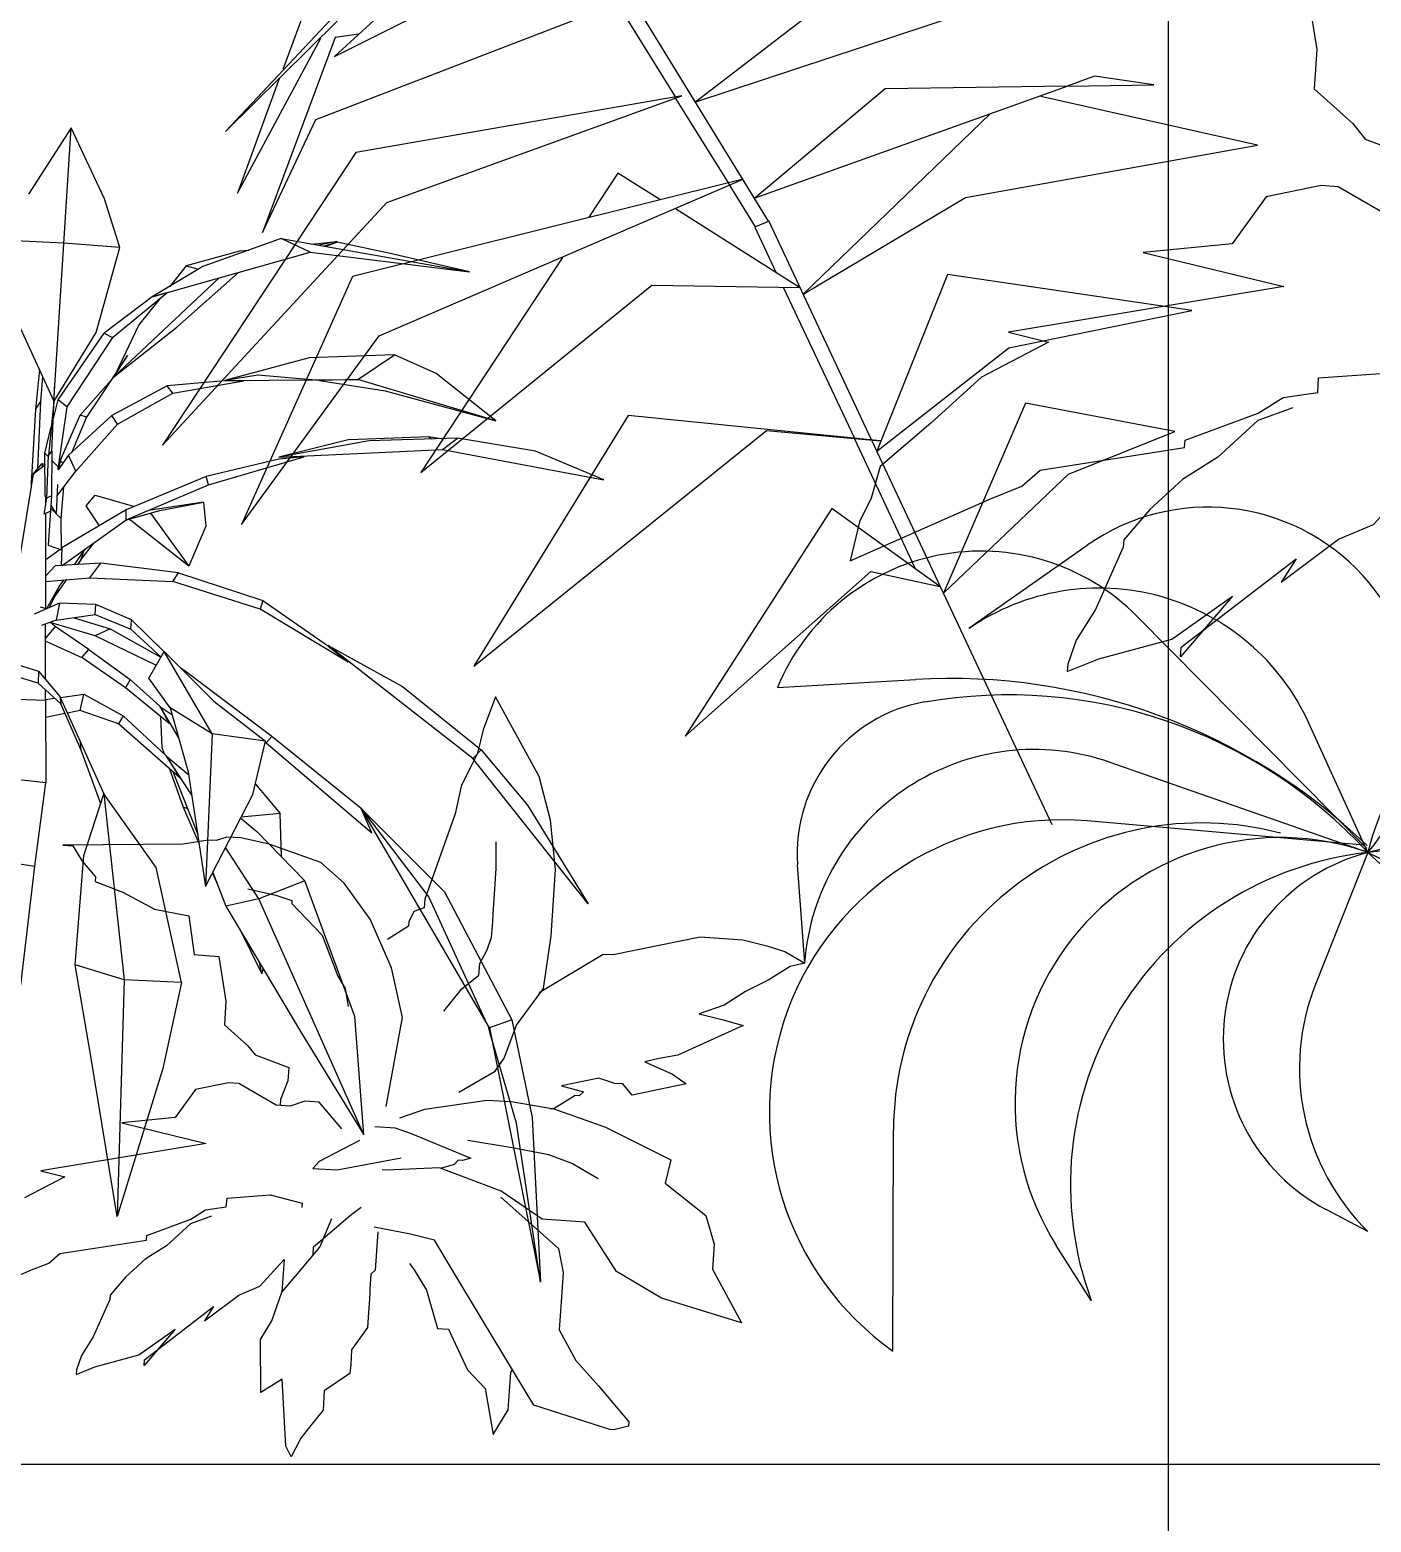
# Model space of a CAD drawing. Header units: millimetres. Extents: x 118878 to 201916, y 10986 to 20993.
# Drawn here: x 184374.3 to 184452, y 13839.6 to 13926 of the extents above; entities that cross this region are included whole.
import ezdxf

# ---------------------------------------------------------------- set-up
doc = ezdxf.new("R2010")
doc.units = ezdxf.units.MM
doc.header["$LTSCALE"] = 100
for name, color, linetype in [('0-DARPUSH', 213, 'Continuous'), ('3', 3, 'Continuous'), ('HA', 1, 'Continuous'), ('TREE', 83, 'Continuous')]:
    doc.layers.add(name, color=color, linetype=linetype)
doc.styles.add('1', font='romans.shx')
doc.dimstyles.new('100', dxfattribs={"dimtxt": 20, "dimasz": 10, "dimexe": 0, "dimexo": 0, "dimgap": 5, "dimtad": 0, "dimdec": 0, "dimzin": 0, "dimdsep": 46, "dimtxsty": '1', "dimblk": 'ARCHTICK', "dimcen": 0, "dimclrd": 8, "dimclre": 8, "dimclrt": 2, "dimadec": 0, "dimazin": 0, "dimtfac": 1, "dimtdec": 0, "dimtofl": 0, "dimtmove": 2, "dimatfit": 3, "dimldrblk": 'ARCHTICK', "dimfxl": 1, "dimtolj": 1, "dimtzin": 0, "dimarcsym": 0})

# ---------------------------------------------------------------- blocks, each defined once
blk = doc.blocks.new('A$C500044CD')
at = {"layer": 'TREE'}
for p, q in [((1.5259, 1.1515), (1.4918, 1.0377)), ((1.8868, 1.1339), (1.772, 1.0334)), ((1.5162, 1.0052), (1.729, 1.1031)), ((1.8262, 0.9561), (1.7244, 1.1007)), ((1.772, 1.0334), (1.9476, 1.104)), ((1.715, 1.0963), (1.7575, 1.0363)), ((1.5287, 1.0814), (1.4557, 0.9934)), ((1.5262, 1.0486), (1.5854, 1.0831)), ((1.4557, 0.9934), (1.5265, 1.0726)), ((1.5512, 1.0745), (1.5262, 1.0486)), ((1.4665, 0.9522), (1.5161, 1.0605)), ((1.5259, 1.0615), (1.4851, 0.9267)), ((1.5414, 1.0646), (1.5259, 1.0615)), ((1.8162, 0.9711), (2.022, 1.0599)), ((2.022, 1.0599), (1.8992, 1.0503)), ((2.04, 1.0678), (2.022, 1.0599)), ((2.022, 1.0599), (2.0805, 1.0644)), ((2.0805, 1.0644), (2.04, 1.0678)), ((1.8992, 1.0503), (1.8162, 0.9711)), ((2.153, 1.0283), (2.0046, 1.0519)), ((1.4899, 1.0318), (1.4665, 0.9522)), ((1.7622, 1.0369), (1.5447, 0.9848)), ((1.5678, 0.9522), (1.7622, 1.0369)), ((1.7575, 1.0363), (1.7582, 1.0349)), ((1.7582, 1.0349), (1.7972, 0.9802)), ((1.9713, 1.0379), (1.8527, 0.9081)), ((1.9582, 0.9803), (2.153, 1.0283)), ((1.4851, 0.9267), (1.5162, 1.0052)), ((1.5447, 0.9848), (1.4267, 0.7788)), ((1.8073, 0.9832), (1.5478, 0.9009)), ((1.5683, 0.862), (1.8073, 0.9832)), ((1.7225, 0.9819), (1.7047, 0.9511)), ((1.7519, 0.9659), (1.7225, 0.9819)), ((1.7972, 0.9802), (1.7986, 0.9783)), ((1.8527, 0.9081), (1.9582, 0.9803)), ((1.7986, 0.9783), (1.8174, 0.9515)), ((1.85, 0.9125), (1.7629, 0.9603)), ((1.4267, 0.7788), (1.5678, 0.9522)), ((1.8174, 0.9515), (1.8262, 0.9561)), ((1.8175, 0.9511), (1.8174, 0.9515)), ((1.8336, 0.9216), (1.8175, 0.9511)), ((1.8261, 0.9564), (1.9048, 0.8129)), ((1.6887, 0.9226), (1.6023, 0.7715)), ((1.9493, 0.9276), (1.9092, 0.8053)), ((2.1157, 0.9138), (1.9493, 0.9276)), ((1.7502, 0.9079), (1.85, 0.9125)), ((1.8934, 0.8134), (1.8393, 0.9115)), ((1.9937, 0.8807), (2.1157, 0.9138)), ((1.5478, 0.9009), (1.4834, 0.7288)), ((1.6023, 0.7715), (1.7502, 0.9079)), ((1.9092, 0.8053), (1.9937, 0.8807)), ((1.4834, 0.7288), (1.5683, 0.862)), ((2.0075, 0.8442), (1.9602, 0.7123)), ((2.1095, 0.8314), (2.0075, 0.8442)), ((2.0394, 0.798), (2.1095, 0.8314)), ((1.7398, 0.8189), (1.6463, 0.643)), ((1.9109, 0.8125), (1.7398, 0.8189)), ((1.6463, 0.643), (1.8338, 0.8146)), ((1.8338, 0.8146), (1.9109, 0.8125)), ((1.94, 0.728), (1.8937, 0.8126)), ((1.9052, 0.8122), (2.0432, 0.5607)), ((1.9602, 0.7123), (2.0394, 0.798)), ((1.8811, 0.7647), (1.792, 0.6047)), ((1.9575, 0.7168), (1.8811, 0.7647)), ((1.9789, 0.6897), (2.0551, 0.7508)), ((1.792, 0.6047), (1.9102, 0.7239)), ((1.9102, 0.7239), (1.9575, 0.7168)), ((2.2568, 0.558), (2.0918, 0.7049)), ((1.8522, 0.6416), (1.9449, 0.6529)), ((2.2578, 0.5555), (2.2124, 0.6403)), ((1.6623, 0.6233), (1.6553, 0.6004)), ((1.6952, 0.5713), (1.6623, 0.6233)), ((1.6553, 0.6004), (1.6525, 0.5844)), ((2.2578, 0.5555), (2.08, 0.6052)), ((1.6525, 0.5844), (1.6428, 0.5615)), ((1.7047, 0.5423), (1.6952, 0.5713)), ((1.6428, 0.5615), (1.6399, 0.5425)), ((2.2546, 0.5602), (2.0669, 0.5648)), ((2.2578, 0.5555), (2.2282, 0.4648)), ((2.2578, 0.5555), (2.3033, 0.5366)), ((1.6399, 0.5425), (1.6231, 0.4836)), ((1.7101, 0.5093), (1.7047, 0.5423)), ((1.6701, 0.5074), (1.6688, 0.5254)), ((1.8823, 0.4567), (1.8733, 0.5228)), ((1.67, 0.4765), (1.6701, 0.5074)), ((1.7099, 0.4643), (1.7101, 0.5093)), ((1.6162, 0.4747), (1.6134, 0.4677)), ((1.6231, 0.4777), (1.6162, 0.4747)), ((1.6231, 0.4836), (1.6231, 0.4777)), ((1.67, 0.4715), (1.67, 0.4765)), ((1.6134, 0.4647), (1.5996, 0.4548)), ((1.6134, 0.4677), (1.6134, 0.4647)), ((1.6134, 0.4647), (1.6134, 0.4647)), ((1.6699, 0.4605), (1.67, 0.4715)), ((1.7526, 0.4542), (1.8106, 0.4699)), ((1.8106, 0.4699), (1.8396, 0.4698)), ((1.8396, 0.4698), (1.8561, 0.4668)), ((1.8561, 0.4668), (1.8685, 0.4637)), ((1.5996, 0.4548), (1.5996, 0.4548)), ((1.6671, 0.4515), (1.6699, 0.4605)), ((1.707, 0.4284), (1.7099, 0.4643)), ((1.8685, 0.4637), (1.8823, 0.4567)), ((1.8823, 0.4567), (1.8726, 0.4537)), ((1.663, 0.4425), (1.6671, 0.4515)), ((1.7043, 0.4254), (1.7458, 0.4542)), ((1.7458, 0.4542), (1.7526, 0.4542)), ((1.7458, 0.4542), (1.7458, 0.4542)), ((1.8726, 0.4537), (1.8588, 0.4438)), ((1.6519, 0.4246), (1.6629, 0.4346)), ((1.6629, 0.4346), (1.663, 0.4425)), ((1.8436, 0.4349), (1.8297, 0.4249)), ((1.8588, 0.4438), (1.8436, 0.4349)), ((1.6408, 0.4087), (1.6519, 0.4246)), ((1.6904, 0.4025), (1.707, 0.4284)), ((1.8297, 0.4249), (1.8132, 0.418)), ((1.8132, 0.418), (1.8297, 0.4149)), ((1.8132, 0.418), (1.8132, 0.418)), ((1.8297, 0.4149), (1.8435, 0.4119)), ((1.8435, 0.4119), (1.8007, 0.3891)), ((1.6834, 0.3796), (1.6904, 0.4025)), ((1.7882, 0.3861), (1.7786, 0.3832)), ((1.8007, 0.3891), (1.7882, 0.3861)), ((1.6779, 0.3706), (1.6834, 0.3796)), ((1.7786, 0.3832), (1.7978, 0.3761)), ((1.7978, 0.3761), (1.8075, 0.3701)), ((1.6544, 0.3547), (1.6779, 0.3706)), ((1.7482, 0.3703), (1.7233, 0.3634)), ((1.7233, 0.3634), (1.7385, 0.3604)), ((1.7233, 0.3634), (1.7233, 0.3634)), ((1.7592, 0.3673), (1.7482, 0.3703)), ((1.7647, 0.3673), (1.7592, 0.3673)), ((1.7716, 0.3602), (1.7647, 0.3673)), ((1.8075, 0.3701), (1.7716, 0.3602)), ((1.733, 0.3574), (1.7191, 0.3475)), ((1.7357, 0.3574), (1.733, 0.3574)), ((1.7385, 0.3604), (1.7357, 0.3574)), ((1.6322, 0.3418), (1.6736, 0.3506)), ((1.6736, 0.3506), (1.6902, 0.3506)), ((1.6902, 0.3506), (1.7191, 0.3475)), ((1.7191, 0.3475), (1.7164, 0.3475)), ((1.7191, 0.3475), (1.7549, 0.3373)), ((1.9584, 0.1985), (1.9494, 0.3477)), ((1.6157, 0.3349), (1.6322, 0.3418)), ((1.7549, 0.3373), (1.8004, 0.3182)), ((1.5991, 0.328), (1.6129, 0.3279)), ((1.6129, 0.3279), (1.6239, 0.3249)), ((1.6239, 0.3249), (1.6652, 0.3107)), ((1.6625, 0.3227), (1.6928, 0.3196)), ((1.6928, 0.3196), (1.7107, 0.3175)), ((1.7107, 0.3175), (1.7176, 0.3165)), ((1.7176, 0.3165), (1.7342, 0.3114)), ((1.8004, 0.3182), (1.7976, 0.3022)), ((1.6542, 0.3058), (1.6459, 0.3028)), ((1.6569, 0.3088), (1.6542, 0.3058)), ((1.6597, 0.3087), (1.6569, 0.3088)), ((1.6652, 0.3107), (1.6597, 0.3087)), ((1.7342, 0.3114), (1.7521, 0.3024)), ((2.274, 0.2996), (2.2449, 0.3126)), ((1.6086, 0.299), (1.6059, 0.299)), ((1.6445, 0.3028), (1.6086, 0.299)), ((1.6872, 0.2897), (1.6445, 0.3028)), ((1.7976, 0.3022), (1.8264, 0.2821)), ((1.7161, 0.2726), (1.6872, 0.2897)), ((1.6872, 0.2857), (1.7284, 0.2535)), ((1.745, 0.2725), (1.7161, 0.2726)), ((1.8264, 0.2821), (1.8333, 0.2631)), ((2.0901, 0.2412), (2.0642, 0.2768)), ((1.7684, 0.2404), (1.745, 0.2725)), ((1.8333, 0.2631), (1.8332, 0.2461)), ((1.6278, 0.2569), (1.603, 0.26)), ((1.6443, 0.2539), (1.6278, 0.2569)), ((1.658, 0.2338), (1.6443, 0.2539)), ((1.7284, 0.2535), (1.7325, 0.2376)), ((1.8332, 0.2461), (1.8551, 0.2111)), ((1.6283, 0.237), (1.6319, 0.233)), ((1.6319, 0.233), (1.6411, 0.2197)), ((1.68, 0.2018), (1.658, 0.2338)), ((1.7325, 0.2376), (1.7324, 0.2176)), ((1.8, 0.2243), (1.7684, 0.2404)), ((1.8551, 0.2111), (1.8, 0.2243)), ((1.6411, 0.2197), (1.6501, 0.1944)), ((1.7324, 0.2176), (1.7323, 0.1986)), ((1.6501, 0.1944), (1.6575, 0.1944)), ((1.6575, 0.1944), (1.672, 0.1678)), ((1.7184, 0.1467), (1.68, 0.2018)), ((1.7323, 0.1986), (1.7447, 0.1786)), ((1.7447, 0.1786), (1.7612, 0.1625)), ((1.672, 0.1678), (1.6848, 0.1558)), ((1.7013, 0.1424), (1.7014, 0.1677)), ((1.7014, 0.1677), (1.7023, 0.1698)), ((1.7612, 0.1625), (1.7831, 0.1395)), ((1.6848, 0.1558), (1.6921, 0.1252)), ((1.6921, 0.1252), (1.7013, 0.1424)), ((1.7707, 0.1335), (1.7184, 0.1467)), ((1.7735, 0.1335), (1.7707, 0.1335)), ((1.7831, 0.1365), (1.7735, 0.1335)), ((1.7831, 0.1395), (1.7831, 0.1365))]:
    blk.add_line(p, q, dxfattribs=at)
at = {"layer": 'TREE', "linetype": 'ByBlock'}
for p, q in [((1.3514, 0.9891), (1.3255, 0.9426)), ((1.3514, 0.8038), (1.3514, 0.9891)), ((1.3771, 0.9426), (1.3514, 0.9891)), ((1.3894, 0.9105), (1.3771, 0.9426)), ((1.498, 0.9234), (1.4463, 0.9013)), ((1.518, 0.9154), (1.498, 0.9234)), ((1.498, 0.9234), (1.6265, 0.9089)), ((1.5189, 0.921), (1.5356, 0.9238)), ((1.5356, 0.9238), (1.5237, 0.9205)), ((1.5267, 0.9201), (1.536, 0.9234)), ((1.536, 0.9234), (1.5285, 0.9199)), ((1.5722, 0.9179), (1.536, 0.9234)), ((1.3514, 0.911), (1.3185, 0.9105)), ((1.3894, 0.9105), (1.3514, 0.911)), ((1.3771, 0.8521), (1.3894, 0.9105)), ((1.4134, 0.8786), (1.518, 0.9154)), ((1.4712, 0.9134), (1.4349, 0.901)), ((1.4712, 0.9134), (1.4767, 0.9142)), ((1.518, 0.9154), (1.6265, 0.9089)), ((1.6265, 0.9089), (1.5722, 0.9179)), ((1.4463, 0.9013), (1.4134, 0.8786)), ((1.4349, 0.901), (1.4248, 0.8863)), ((1.4314, 0.8591), (1.4707, 0.8987)), ((1.4349, 0.901), (1.4435, 0.8992)), ((1.3909, 0.823), (1.4577, 0.8942)), ((1.4134, 0.8786), (1.3824, 0.852)), ((1.3883, 0.8494), (1.4232, 0.8818)), ((1.4232, 0.8818), (1.4134, 0.8786)), ((1.4211, 0.8813), (1.421, 0.8811)), ((1.4184, 0.8772), (1.4055, 0.8591)), ((1.3909, 0.823), (1.4314, 0.8591)), ((1.4055, 0.8591), (1.3918, 0.8251)), ((1.3255, 0.8521), (1.3514, 0.804)), ((1.3518, 0.8044), (1.3771, 0.8521)), ((1.3542, 0.805), (1.3824, 0.852)), ((1.3883, 0.8494), (1.3604, 0.8006)), ((1.3824, 0.852), (1.3883, 0.8494)), ((1.5795, 0.8498), (1.5219, 0.8441)), ((1.5558, 0.8316), (1.5795, 0.8498)), ((1.6083, 0.839), (1.5795, 0.8498)), ((1.3991, 0.838), (1.3742, 0.7945)), ((1.3909, 0.8228), (1.3991, 0.838)), ((1.5219, 0.8441), (1.4659, 0.8251)), ((1.6507, 0.8096), (1.6083, 0.839)), ((1.4659, 0.8251), (1.5558, 0.8316)), ((1.4881, 0.8301), (1.4659, 0.8251)), ((1.5298, 0.8292), (1.4881, 0.8301)), ((1.5558, 0.8316), (1.5298, 0.8292)), ((1.5298, 0.8292), (1.5747, 0.8251)), ((1.6507, 0.8096), (1.5558, 0.8316)), ((1.3404, 0.8247), (1.3395, 0.7976)), ((1.3426, 0.8031), (1.343, 0.8199)), ((1.3699, 0.7956), (1.3909, 0.8228)), ((1.4272, 0.8192), (1.3912, 0.7968)), ((1.4657, 0.825), (1.4272, 0.8192)), ((1.4314, 0.8144), (1.4272, 0.8192)), ((1.4314, 0.8144), (1.4788, 0.8257)), ((1.4788, 0.8257), (1.4657, 0.825)), ((1.4659, 0.8251), (1.4657, 0.825)), ((1.5747, 0.8251), (1.6507, 0.8096)), ((1.3523, 0.7701), (1.3514, 0.8164)), ((1.3953, 0.7911), (1.4314, 0.8144)), ((1.3395, 0.7976), (1.3426, 0.8031)), ((1.3395, 0.7976), (1.3397, 0.7475)), ((1.3435, 0.7579), (1.3426, 0.8031)), ((1.3514, 0.8038), (1.3501, 0.767)), ((1.3514, 0.804), (1.3514, 0.8038)), ((1.3519, 0.7923), (1.3542, 0.805)), ((1.3604, 0.8006), (1.3542, 0.805)), ((1.3604, 0.8006), (1.3571, 0.7598)), ((1.3582, 0.7639), (1.3699, 0.7956)), ((1.3912, 0.7968), (1.3637, 0.7682)), ((1.3742, 0.7945), (1.3655, 0.7699)), ((1.3692, 0.7575), (1.3953, 0.7911)), ((1.3742, 0.7945), (1.3699, 0.7956)), ((1.3953, 0.7911), (1.3912, 0.7968)), ((1.5661, 0.7907), (1.5057, 0.7758)), ((1.5527, 0.7907), (1.5057, 0.7758)), ((1.5057, 0.7758), (1.6158, 0.788)), ((1.5527, 0.7907), (1.6059, 0.7962)), ((1.6256, 0.7962), (1.5661, 0.7907)), ((1.6059, 0.7962), (1.6158, 0.7952)), ((1.608, 0.7945), (1.6059, 0.7962)), ((1.6158, 0.788), (1.6256, 0.7962)), ((1.6158, 0.788), (1.726, 0.7744)), ((1.6788, 0.7907), (1.6256, 0.7962)), ((1.726, 0.7744), (1.6788, 0.7907)), ((1.3475, 0.7685), (1.3508, 0.7864)), ((1.3503, 0.7661), (1.3475, 0.7685)), ((1.3497, 0.7396), (1.3475, 0.7685)), ((1.3501, 0.767), (1.3523, 0.7701)), ((1.3523, 0.7701), (1.354, 0.74)), ((1.3637, 0.7682), (1.3573, 0.7577)), ((1.3692, 0.7575), (1.3637, 0.7682)), ((1.5057, 0.7744), (1.4575, 0.7595)), ((1.4595, 0.7541), (1.5228, 0.7771)), ((1.5228, 0.7771), (1.5057, 0.7744)), ((1.3406, 0.7537), (1.3463, 0.7614)), ((1.3483, 0.7604), (1.3406, 0.7537)), ((1.3433, 0.7573), (1.3435, 0.7579)), ((1.3437, 0.7563), (1.3435, 0.7579)), ((1.3463, 0.7614), (1.3464, 0.7588)), ((1.3463, 0.7614), (1.3483, 0.7609)), ((1.3508, 0.7381), (1.3501, 0.767)), ((1.3571, 0.7598), (1.3527, 0.7638)), ((1.3573, 0.7577), (1.3571, 0.7598)), ((1.3582, 0.7639), (1.3576, 0.7582)), ((1.3576, 0.74), (1.3692, 0.7575)), ((1.3602, 0.7625), (1.3582, 0.7639)), ((1.4575, 0.7595), (1.4048, 0.7337)), ((1.4595, 0.7541), (1.4575, 0.7595)), ((1.3406, 0.7537), (1.3327, 0.674)), ((1.3397, 0.7475), (1.3402, 0.7486)), ((1.3397, 0.7475), (1.3398, 0.7463)), ((1.3575, 0.7479), (1.3578, 0.728)), ((1.4054, 0.7269), (1.4595, 0.7541)), ((1.3508, 0.7379), (1.3497, 0.7396)), ((1.3497, 0.7273), (1.3508, 0.7381)), ((1.3505, 0.7333), (1.3501, 0.7391)), ((1.354, 0.74), (1.3508, 0.7381)), ((1.3508, 0.7381), (1.3508, 0.7379)), ((1.354, 0.74), (1.3538, 0.7065)), ((1.3613, 0.7251), (1.3619, 0.7465)), ((1.3778, 0.7346), (1.3833, 0.7422)), ((1.3833, 0.7422), (1.4103, 0.7363)), ((1.4567, 0.7422), (1.42, 0.7342)), ((1.4276, 0.7346), (1.4567, 0.7422)), ((1.4567, 0.7422), (1.4593, 0.726)), ((1.3538, 0.7295), (1.3497, 0.7273)), ((1.3549, 0.6635), (1.3508, 0.7278)), ((1.3578, 0.728), (1.354, 0.7336)), ((1.3543, 0.7331), (1.354, 0.7313)), ((1.354, 0.7313), (1.3578, 0.7281)), ((1.3578, 0.7281), (1.3578, 0.728)), ((1.3578, 0.728), (1.3613, 0.7251)), ((1.4048, 0.7337), (1.3631, 0.7052)), ((1.3642, 0.6934), (1.4054, 0.7269)), ((1.3876, 0.7218), (1.3778, 0.7346)), ((1.4054, 0.7269), (1.4048, 0.7337)), ((1.4055, 0.7269), (1.4276, 0.7346)), ((1.4094, 0.726), (1.4072, 0.7274)), ((1.42, 0.7342), (1.42, 0.7342)), ((1.4215, 0.7324), (1.4496, 0.6983)), ((1.363, 0.704), (1.3613, 0.7251)), ((1.4496, 0.6983), (1.4094, 0.726)), ((1.4593, 0.726), (1.4496, 0.6983)), ((1.3764, 0.698), (1.3846, 0.7099)), ((1.3527, 0.6967), (1.362, 0.7042)), ((1.3538, 0.7065), (1.363, 0.704)), ((1.3631, 0.7052), (1.363, 0.705)), ((1.3631, 0.7052), (1.3635, 0.6933)), ((1.3723, 0.6943), (1.3778, 0.7036)), ((1.3764, 0.698), (1.3743, 0.6946)), ((1.3778, 0.7036), (1.3764, 0.698)), ((1.3778, 0.7036), (1.3791, 0.7055)), ((1.3593, 0.6929), (1.3534, 0.6857)), ((1.3901, 0.6965), (1.3593, 0.6929)), ((1.3833, 0.6863), (1.3901, 0.6965)), ((1.3833, 0.6863), (1.4395, 0.6873)), ((1.443, 0.6933), (1.3901, 0.6965)), ((1.4395, 0.6873), (1.443, 0.6933)), ((1.4997, 0.6724), (1.4395, 0.6873)), ((1.443, 0.6933), (1.501, 0.6782)), ((1.3536, 0.6819), (1.3833, 0.6863)), ((1.3556, 0.6636), (1.363, 0.6791)), ((1.3677, 0.684), (1.3604, 0.6723)), ((1.3604, 0.6723), (1.363, 0.6791)), ((1.363, 0.6791), (1.3659, 0.6836)), ((1.501, 0.6782), (1.4997, 0.6724)), ((1.501, 0.6782), (1.5467, 0.6507)), ((1.3639, 0.6678), (1.3472, 0.6594)), ((1.3604, 0.6723), (1.3571, 0.6644)), ((1.3639, 0.6678), (1.3624, 0.6562)), ((1.3885, 0.6685), (1.3639, 0.6678)), ((1.4131, 0.6597), (1.3885, 0.6685)), ((1.3885, 0.6616), (1.3885, 0.6685)), ((1.5613, 0.6403), (1.4997, 0.6724)), ((1.3553, 0.6634), (1.3512, 0.6644)), ((1.3624, 0.6562), (1.3527, 0.652)), ((1.3624, 0.6562), (1.3885, 0.6616)), ((1.3745, 0.6586), (1.3991, 0.6527)), ((1.3885, 0.6616), (1.4132, 0.6533)), ((1.4364, 0.6397), (1.4131, 0.6597)), ((1.4132, 0.6533), (1.4131, 0.6597)), ((1.3578, 0.6156), (1.3554, 0.6532)), ((1.3619, 0.6518), (1.356, 0.6437)), ((1.3894, 0.6472), (1.3584, 0.6544)), ((1.3619, 0.6518), (1.3586, 0.6543)), ((1.3857, 0.6378), (1.3619, 0.6518)), ((1.3991, 0.6527), (1.3894, 0.6472)), ((1.432, 0.6299), (1.3894, 0.6472)), ((1.3991, 0.6527), (1.4347, 0.6356)), ((1.4132, 0.6533), (1.4349, 0.6358)), ((1.5467, 0.6507), (1.5613, 0.6403)), ((1.547, 0.6506), (1.5991, 0.6263)), ((1.6496, 0.5806), (1.547, 0.6506)), ((1.3562, 0.6415), (1.3813, 0.632)), ((1.3813, 0.632), (1.3857, 0.6378)), ((1.3857, 0.6378), (1.4149, 0.6192)), ((1.4274, 0.6209), (1.4366, 0.6396)), ((1.4366, 0.6394), (1.4364, 0.6397)), ((1.4725, 0.5861), (1.4366, 0.6396)), ((1.4366, 0.6396), (1.4722, 0.6083)), ((1.4366, 0.6396), (1.4366, 0.6394)), ((1.4121, 0.6134), (1.3813, 0.632)), ((1.4507, 0.6279), (1.4488, 0.6288)), ((1.4507, 0.6279), (1.4503, 0.6275)), ((1.5129, 0.5868), (1.4507, 0.6279)), ((1.5991, 0.6263), (1.6549, 0.5868)), ((1.3349, 0.6254), (1.3527, 0.6209)), ((1.353, 0.6129), (1.3354, 0.617)), ((1.3527, 0.6209), (1.353, 0.6129)), ((1.3527, 0.6209), (1.3681, 0.6048)), ((1.4149, 0.6192), (1.4121, 0.6134)), ((1.4149, 0.6192), (1.436, 0.6025)), ((1.443, 0.6019), (1.4274, 0.6209)), ((1.369, 0.5998), (1.353, 0.6129)), ((1.3586, 0.6017), (1.3582, 0.6087)), ((1.3685, 0.6042), (1.3842, 0.6075)), ((1.3824, 0.5963), (1.3842, 0.6075)), ((1.3842, 0.6075), (1.4118, 0.5944)), ((1.443, 0.5912), (1.4121, 0.6134)), ((1.4722, 0.6083), (1.5089, 0.5835)), ((1.3252, 0.6008), (1.3586, 0.6017)), ((1.3586, 0.6021), (1.3646, 0.6035)), ((1.3586, 0.6017), (1.3624, 0.5459)), ((1.3681, 0.6048), (1.369, 0.5998)), ((1.3681, 0.6048), (1.402, 0.5411)), ((1.3848, 0.5694), (1.369, 0.5998)), ((1.3824, 0.5963), (1.374, 0.594)), ((1.4088, 0.5889), (1.3824, 0.5963)), ((1.436, 0.6025), (1.443, 0.5912)), ((1.436, 0.6024), (1.4446, 0.5974)), ((1.436, 0.6024), (1.4501, 0.5819)), ((1.4369, 0.5956), (1.4391, 0.5749)), ((1.4725, 0.5861), (1.443, 0.6019)), ((1.443, 0.6019), (1.458, 0.5594)), ((1.3723, 0.5936), (1.3595, 0.59)), ((1.4118, 0.5944), (1.4088, 0.5889)), ((1.4525, 0.5551), (1.4088, 0.5889)), ((1.4118, 0.5944), (1.4424, 0.5694)), ((1.5089, 0.5835), (1.4725, 0.5861)), ((1.4725, 0.5861), (1.4745, 0.4828)), ((1.5094, 0.5824), (1.5129, 0.5868)), ((1.5764, 0.5421), (1.5129, 0.5868)), ((1.6549, 0.5868), (1.6496, 0.5806)), ((1.6549, 0.5868), (1.6885, 0.5514)), ((1.5026, 0.547), (1.5089, 0.5835)), ((1.5094, 0.5824), (1.5089, 0.5828)), ((1.5094, 0.5824), (1.5846, 0.5262)), ((1.7337, 0.4874), (1.6496, 0.5806)), ((1.3848, 0.5694), (1.3841, 0.5748)), ((1.4004, 0.5342), (1.3848, 0.5694)), ((1.4391, 0.5749), (1.441, 0.5705)), ((1.4424, 0.5694), (1.4525, 0.5551)), ((1.4426, 0.5692), (1.4586, 0.5575)), ((1.4615, 0.5438), (1.4426, 0.5692)), ((1.4426, 0.5692), (1.4428, 0.569)), ((1.4452, 0.5607), (1.456, 0.5353)), ((1.4476, 0.559), (1.4672, 0.5176)), ((1.458, 0.5594), (1.4745, 0.4828)), ((1.3624, 0.5459), (1.3292, 0.5474)), ((1.3586, 0.4893), (1.3624, 0.5459)), ((1.4745, 0.4828), (1.5026, 0.547)), ((1.5039, 0.554), (1.5219, 0.5353)), ((1.6885, 0.5514), (1.7337, 0.4874)), ((1.3912, 0.4985), (1.402, 0.5409)), ((1.402, 0.5409), (1.402, 0.5411)), ((1.402, 0.5411), (1.4022, 0.5405)), ((1.4404, 0.4936), (1.402, 0.5409)), ((1.402, 0.5409), (1.4237, 0.4164)), ((1.456, 0.5353), (1.4683, 0.5117)), ((1.4589, 0.5346), (1.456, 0.5353)), ((1.5219, 0.5353), (1.4956, 0.531)), ((1.5246, 0.506), (1.5219, 0.5353)), ((1.5846, 0.5262), (1.5764, 0.5421)), ((1.5766, 0.5419), (1.6362, 0.4895)), ((1.6722, 0.3996), (1.5766, 0.5419)), ((1.5766, 0.5419), (1.6258, 0.4851)), ((1.4955, 0.5305), (1.5068, 0.5221)), ((1.5068, 0.5221), (1.5413, 0.4908)), ((1.5111, 0.4767), (1.4865, 0.51)), ((1.3899, 0.4243), (1.3912, 0.4985)), ((1.323, 0.4924), (1.3586, 0.4893)), ((1.3542, 0.4083), (1.3586, 0.4893)), ((1.4624, 0.4169), (1.4404, 0.4936)), ((1.4788, 0.492), (1.4817, 0.4862)), ((1.4789, 0.4925), (1.4892, 0.4704)), ((1.4817, 0.4862), (1.4824, 0.485)), ((1.5413, 0.4908), (1.5111, 0.4767)), ((1.581, 0.4015), (1.5413, 0.4908)), ((1.6258, 0.4851), (1.6702, 0.4025)), ((1.6362, 0.4895), (1.6871, 0.4059)), ((1.5111, 0.4767), (1.4892, 0.4704)), ((1.592, 0.322), (1.5111, 0.4767)), ((1.4892, 0.4704), (1.5456, 0.3878)), ((1.4997, 0.4551), (1.5164, 0.4262)), ((1.4237, 0.4164), (1.3899, 0.4243)), ((1.4044, 0.3633), (1.3899, 0.4243)), ((1.5164, 0.4262), (1.5142, 0.4339)), ((1.5164, 0.4262), (1.5171, 0.4297)), ((1.4624, 0.4169), (1.4237, 0.4164)), ((1.4237, 0.4164), (1.429, 0.2563)), ((1.4624, 0.4169), (1.4536, 0.3582)), ((1.6871, 0.4059), (1.6722, 0.3996)), ((1.6871, 0.4059), (1.705, 0.3408)), ((1.592, 0.322), (1.581, 0.4015)), ((1.6702, 0.4025), (1.6718, 0.3995)), ((1.6718, 0.3995), (1.6722, 0.3996)), ((1.6731, 0.3958), (1.6718, 0.3995)), ((1.6722, 0.3996), (1.7177, 0.2299)), ((1.6946, 0.3364), (1.6731, 0.3958)), ((1.5456, 0.3878), (1.592, 0.322)), ((1.429, 0.2563), (1.4044, 0.3633)), ((1.4536, 0.3582), (1.429, 0.2563)), ((1.7177, 0.2299), (1.6946, 0.3364)), ((1.705, 0.3408), (1.7177, 0.2299))]:
    blk.add_line(p, q, dxfattribs=at)
at = {"layer": 'TREE'}
for points in [[(2.2264, 1.2749), (2.1943, 1.28), (2.1782, 1.2801), (2.1667, 1.2751), (2.1575, 1.2751), (2.1299, 1.2686), (1.9943, 1.2591), (2.0058, 1.2591), (2.0172, 1.2424), (2.0332, 1.2257), (2.0332, 1.2207), (2.0653, 1.2106), (2.102, 1.1938), (2.1411, 1.1887), (2.1501, 1.1453), (2.1777, 1.1452), (2.189, 1.0953), (2.1889, 1.0686), (2.2164, 1.0469), (2.2255, 1.0369), (2.2645, 1.0251)], [(2.2529, 0.9818), (2.2093, 1.0036), (2.1978, 1.0037), (2.161, 0.9938), (2.1402, 0.9606), (2.0804, 0.9509), (2.1769, 0.9339), (1.9928, 0.8913), (2.0204, 0.8862), (1.9766, 0.8597), (1.9443, 0.8266), (1.912, 0.7951), (1.9074, 0.7735), (1.9004, 0.7568), (1.8957, 0.7302), (1.9878, 0.7781), (2.0085, 0.788), (2.0201, 0.7996), (2.1167, 0.8209), (2.1167, 0.8259), (2.165, 0.8474), (2.1812, 0.8589), (2.2042, 0.8638), (2.2042, 0.8738), (2.2525, 0.8803)], [(2.188, 0.8523), (2.165, 0.8424), (2.1396, 0.8158), (2.1166, 0.7993), (2.0958, 0.7777), (2.0796, 0.7561), (2.0796, 0.7511), (2.0634, 0.7079), (2.0518, 0.6863), (2.0471, 0.6697), (2.0471, 0.6647), (2.0678, 0.6746), (2.1162, 0.6911), (2.1554, 0.7226), (2.123, 0.6794), (2.123, 0.6861), (2.1968, 0.7507), (2.1876, 0.7341), (2.2245, 0.7656), (2.2475, 0.7771), (2.2475, 0.7771), (2.2729, 0.8086), (2.2727, 0.772)], [(1.606, 0.3419), (1.6132, 0.4028), (1.6037, 0.4358), (1.5872, 0.4678), (1.568, 0.4909), (1.5515, 0.5039), (1.5157, 0.514), (1.4964, 0.5171), (1.4868, 0.5171), (1.4799, 0.5142), (1.4743, 0.5142), (1.4578, 0.5103), (1.3764, 0.5046), (1.3833, 0.5046), (1.3902, 0.4945), (1.3998, 0.4845), (1.3998, 0.4815), (1.419, 0.4755), (1.4411, 0.4654), (1.4645, 0.4623), (1.4699, 0.4363), (1.4865, 0.4362), (1.4932, 0.4063), (1.4932, 0.3903), (1.5097, 0.3772), (1.5152, 0.3712), (1.5386, 0.3641), (1.5386, 0.3611), (1.5385, 0.3552), (1.5343, 0.3422), (1.5343, 0.3382)], [(1.5032, 0.4831), (1.5225, 0.48), (1.5335, 0.477), (1.5335, 0.475), (1.5555, 0.455), (1.5678, 0.4279), (1.5733, 0.4199), (1.576, 0.4079)], [(1.577, 0.325), (1.5605, 0.3421), (1.5509, 0.3421), (1.5412, 0.3382), (1.5412, 0.3382), (1.5316, 0.3382), (1.5054, 0.3513), (1.4985, 0.3513), (1.4764, 0.3454), (1.464, 0.3255), (1.4281, 0.3196), (1.486, 0.3094), (1.3755, 0.2839), (1.3921, 0.2808), (1.3658, 0.2649)], [(1.3173, 0.1872), (1.3725, 0.216), (1.385, 0.2219), (1.3919, 0.2289), (1.4498, 0.2416), (1.4499, 0.2446), (1.4789, 0.2575), (1.4885, 0.2645), (1.5023, 0.2674), (1.5024, 0.2734), (1.5313, 0.2773), (1.5534, 0.2732), (1.5534, 0.2702)], [(1.5894, 0.318), (1.5631, 0.3021), (1.559, 0.2971), (1.5755, 0.2971), (1.6183, 0.3079), (1.6183, 0.3079)], [(1.5629, 0.2385), (1.5629, 0.2442), (1.5629, 0.2442), (1.5865, 0.2671), (1.5934, 0.273)], [(1.6057, 0.257), (1.6056, 0.2311), (1.6028, 0.2281), (1.6028, 0.2181), (1.6028, 0.2151), (1.6028, 0.2081), (1.6027, 0.2021), (1.6027, 0.1921), (1.593, 0.1762), (1.593, 0.1662), (1.5929, 0.1602), (1.5763, 0.1473), (1.5763, 0.1433), (1.5763, 0.1343), (1.5693, 0.1243), (1.5624, 0.1144), (1.5568, 0.1014), (1.5527, 0.1084), (1.5527, 0.1084), (1.5474, 0.1534), (1.5336, 0.1435), (1.531, 0.1794), (1.5379, 0.1924), (1.5435, 0.2123), (1.5435, 0.2123), (1.5532, 0.2253), (1.5671, 0.2442), (1.5671, 0.2442), (1.574, 0.2641)], [(1.4927, 0.2605), (1.4788, 0.2545), (1.4636, 0.2386), (1.4498, 0.2287), (1.4373, 0.2157), (1.4276, 0.2028), (1.4276, 0.1998), (1.4179, 0.1739), (1.4109, 0.1609), (1.4081, 0.1509), (1.4081, 0.1479), (1.4205, 0.1539), (1.4495, 0.1638), (1.4731, 0.1826), (1.4536, 0.1567), (1.4537, 0.1607), (1.4979, 0.1995), (1.4924, 0.1896), (1.5145, 0.2084), (1.5283, 0.2154), (1.5283, 0.2154), (1.5436, 0.2343), (1.5435, 0.2123)]]:
    blk.add_lwpolyline(points, dxfattribs=at)
for centre, radius, start, end in [((2.1439, 0.6401), 0.1419, 323.386, 128.7194), ((1.993, 0.5939), 0.1487, 48.3178, 161.2757), ((2.0749, 0.5668), 0.1559, 28.1237, 127.9864), ((2.4371, 0.5236), 0.1822, 51.9654, 169.9213), ((1.9943, 0.2478), 0.4081, 49.9535, 96.953), ((2.0295, 0.3172), 0.3299, 46.2186, 103.5548), ((1.9765, 0.5368), 0.1042, 103.5548, 187.6961), ((2.038, 0.4552), 0.1558, 74.3733, 179.4418), ((2.1574, 0.3603), 0.2084, 78.756, 183.4682), ((2.3787, 0.1838), 0.3908, 50.3953, 108.0315), ((2.0622, 0.367), 0.1978, 88.6196, 238.3716), ((2.2096, 0.3824), 0.1797, 74.4624, 215.9807), ((2.2966, 0.3329), 0.2259, 99.8958, 203.9346), ((2.2981, 0.4315), 0.1303, 108.0315, 245.9188), ((2.3049, 0.2855), 0.2741, 350.3688, 99.8958), ((1.0635, -0.9038), 1.8856, 39.4754, 50.703), ((2.3756, 0.4167), 0.1551, 161.9355, 229.0604)]:
    blk.add_arc(centre, radius, start, end, dxfattribs=at)
blk = doc.blocks.new('_ArchTick')
at = {"color": 0, "linetype": 'ByBlock', "const_width": 0.15}
blk.add_lwpolyline([(-0.5, -0.5), (0.5, 0.5)], dxfattribs=at)

msp = doc.modelspace()

# ---------------------------------------------------------------- linework, layer by layer
at = {"layer": '0-DARPUSH'}
msp.add_lwpolyline([(183945.98, 13837.966), (184909.98, 13837.966), (184909.98, 13842.966), (183945.98, 13842.966)], close=True, dxfattribs=at)

# ---------------------------------------------------------------- block references
at = {"layer": 'HA', "color": 1, "ltscale": 0.1, "xscale": 85.61280000539743, "yscale": 85.61280000539743, "zscale": 85.61280000539743, "rotation": 356.3768169863728}
msp.add_blockref('A$C500044CD', (184255.869, 13843.163), dxfattribs=at)

# ---------------------------------------------------------------- leaders
at = {"layer": '3'}
msp.add_leader([(184440.238, 13285.195), (184440.238, 14060.156), (184909.305, 14060.156)], dimstyle='100', override={"dimasz": 20}, dxfattribs=at)

doc.saveas('drawing.dxf')
